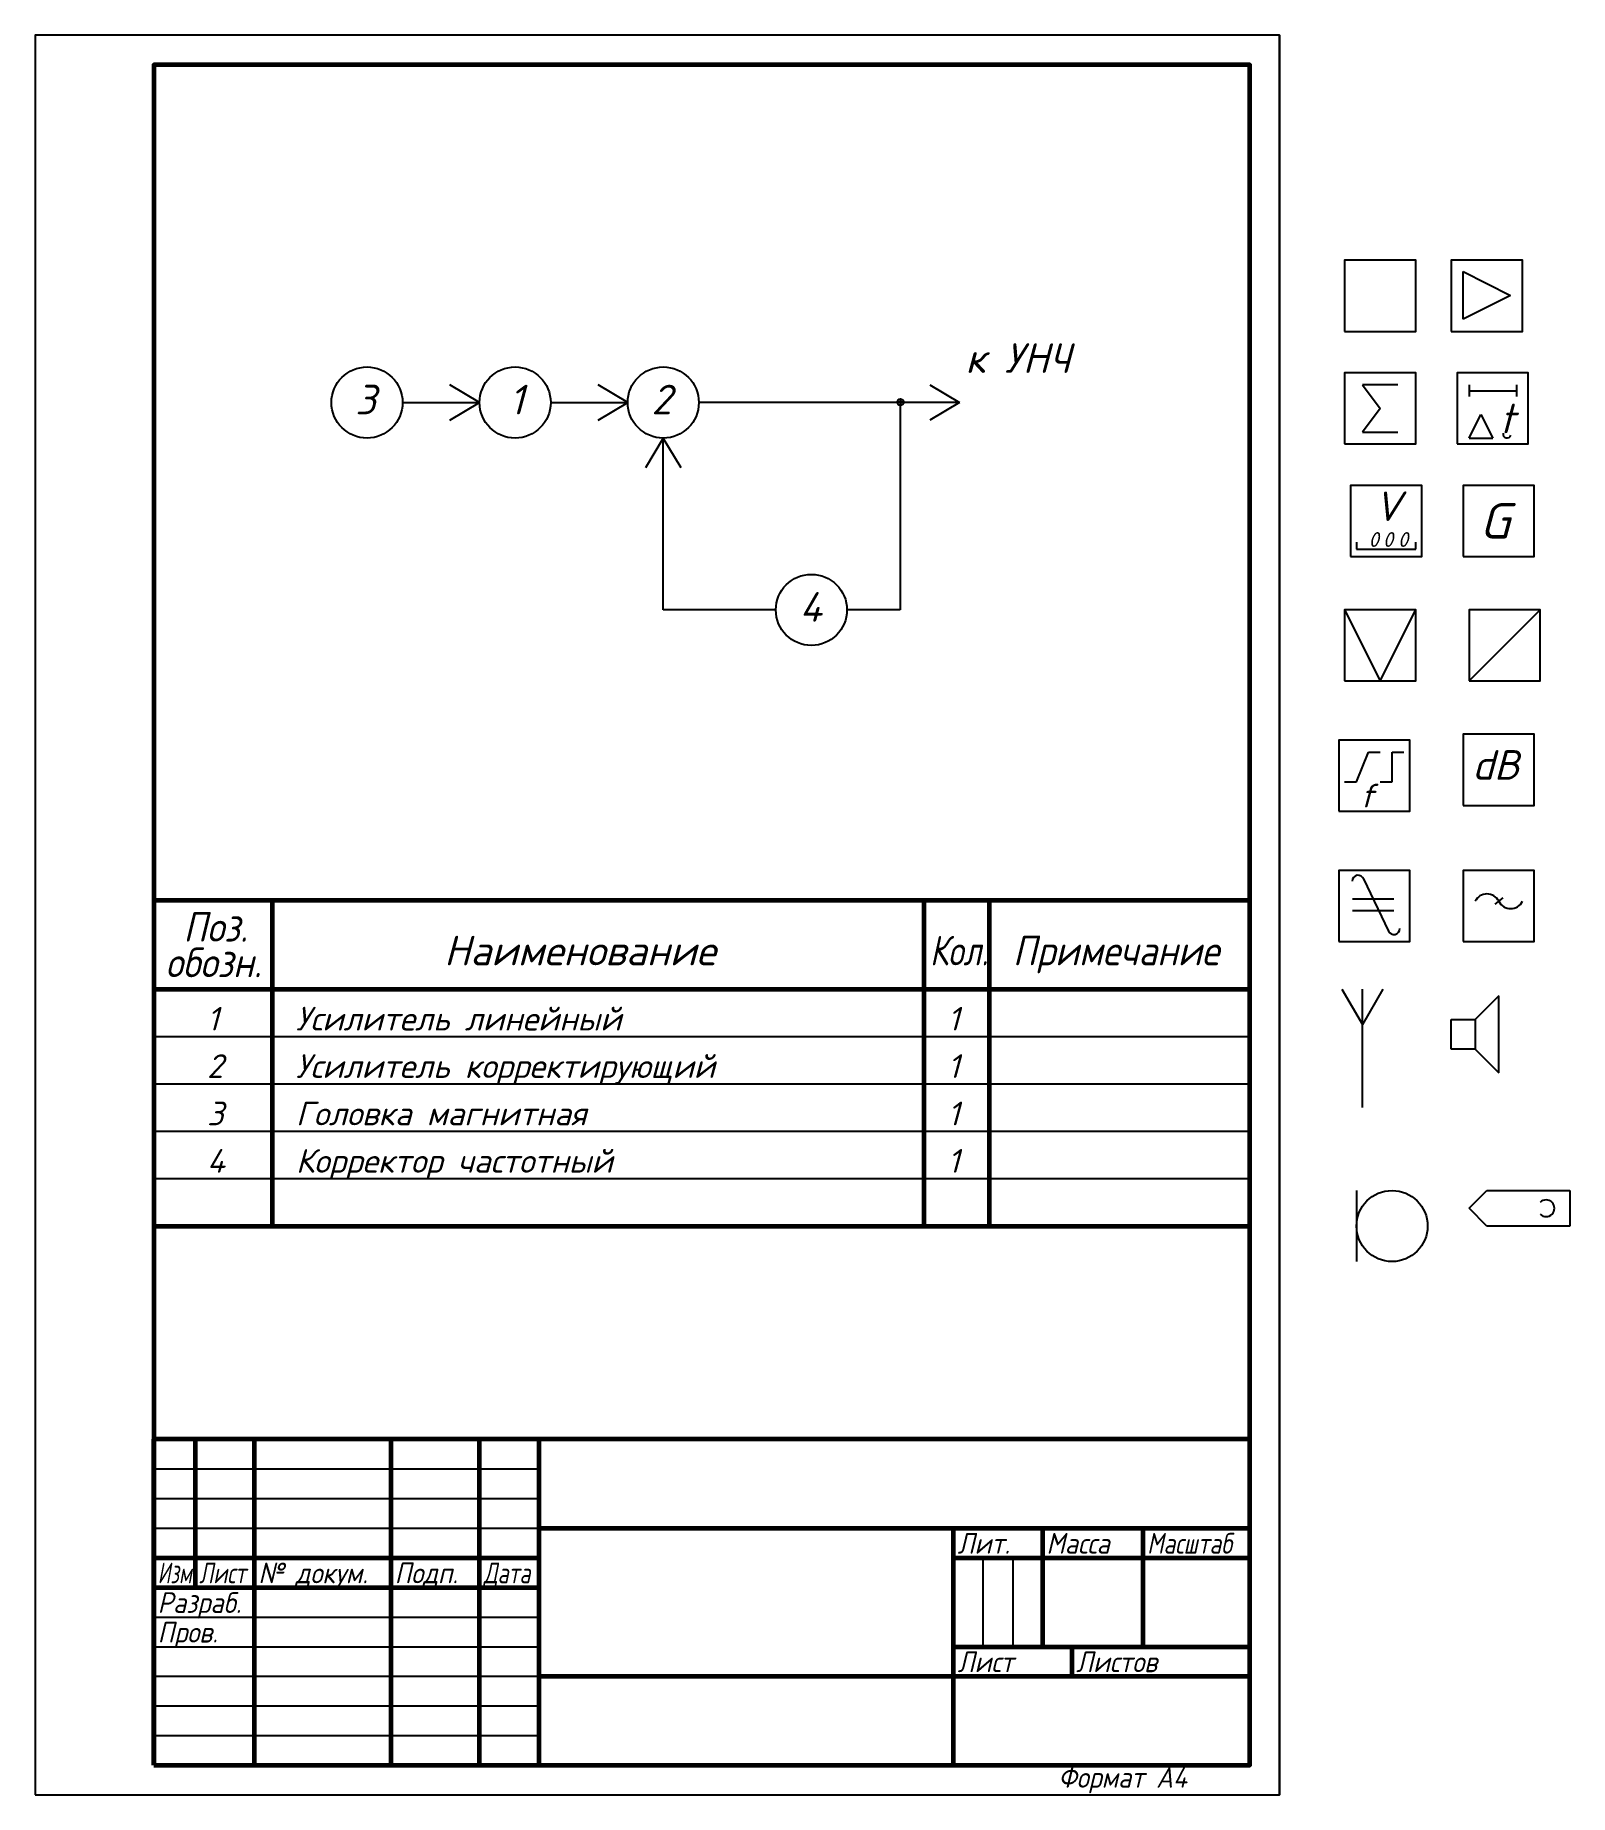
# Model space of a CAD drawing. Header units: millimetres. Extents: x 0 to 259, y 0 to 297.
import ezdxf

# ---------------------------------------------------------------- set-up
doc = ezdxf.new("R2010")
doc.units = ezdxf.units.MM
doc.header["$LTSCALE"] = 0.5
doc.layers.get('Defpoints').update_dxf_attribs({"color": 5})
doc.styles.get("Standard").update_dxf_attribs({"font": 'isocpeui.ttf', "width": 0.9})

# ---------------------------------------------------------------- blocks, each defined once
blk = doc.blocks.new('Ugo1')
at = {"lineweight": -3}
blk.add_lwpolyline([(0, -6), (12, -6), (12, 6), (0, 6)], close=True, dxfattribs=at)
blk = doc.blocks.new('Ugo2')
at = {"lineweight": -3}
for p, q in [((2, -3.91), (2, 4.09)), ((2, 4.09), (10, 0.09)), ((10, 0.09), (2, -3.91))]:
    blk.add_line(p, q, dxfattribs=at)
blk.add_lwpolyline([(0, -6), (12, -6), (12, 6), (0, 6)], close=True, dxfattribs=at)
blk = doc.blocks.new('Ugo3')
at = {"lineweight": -3}
for p, q in [((9, 4), (3, 4)), ((3, 4), (6, 0)), ((6, 0), (3, -4)), ((3, -4), (9, -4))]:
    blk.add_line(p, q, dxfattribs=at)
blk.add_lwpolyline([(0, -6), (12, -6), (12, 6), (0, 6)], close=True, dxfattribs=at)
blk = doc.blocks.new('Ugo4')
at = {"lineweight": -3}
for p, q in [((2, 4), (2, 2)), ((2, 3), (10, 3)), ((10, 4), (10, 2)), ((2, -5), (4, -1)), ((4, -1), (6, -5)), ((2, -5), (6, -5))]:
    blk.add_line(p, q, dxfattribs=at)
blk.add_lwpolyline([(0, -6), (12, -6), (12, 6), (0, 6)], close=True, dxfattribs=at)
blk.add_arc((8.42, -4.29), 0.696, 170.1237, 339.9969, dxfattribs=at)
blk.add_text('t', height=5, dxfattribs=at).set_placement((7.18, -4.18))
blk = doc.blocks.new('Ugo5')
at = {"lineweight": -3}
for p, q in [((1, -3.59), (1, -4.78)), ((1, -4.78), (11, -4.78)), ((11, -4.78), (11, -3.59))]:
    blk.add_line(p, q, dxfattribs=at)
blk.add_lwpolyline([(0, -6), (12, -6), (12, 6), (0, 6)], close=True, dxfattribs=at)
for s, height, p in [('V', 5, (4, 0)), ('0', 2.5, (3.05, -4.37)), ('0', 2.5, (5.46, -4.37)), ('0', 2.5, (8, -4.37))]:
    blk.add_text(s, height=height, dxfattribs=at).set_placement(p)
blk = doc.blocks.new('Ugo6')
at = {"lineweight": -3}
blk.add_lwpolyline([(0, -6), (12, -6), (12, 6), (0, 6)], close=True, dxfattribs=at)
blk.add_text('G', height=6, dxfattribs=at).set_placement((2.78, -2.98))
blk = doc.blocks.new('Ugo7')
at = {"lineweight": -3}
for p, q in [((0, 6), (6, -6)), ((6, -6), (12, 6))]:
    blk.add_line(p, q, dxfattribs=at)
blk.add_lwpolyline([(0, -6), (12, -6), (12, 6), (0, 6)], close=True, dxfattribs=at)
blk = doc.blocks.new('Ugo8')
at = {"lineweight": -3}
blk.add_line((0, -6), (12, 6), dxfattribs=at)
blk.add_lwpolyline([(0, -6), (12, -6), (12, 6), (0, 6)], close=True, dxfattribs=at)
blk = doc.blocks.new('Ugo9')
at = {"lineweight": -3}
for p, q in [((3, -1), (5, 4)), ((5, 4), (7, 4)), ((9, -1), (9, 4)), ((9, 4), (11, 4)), ((1, -1), (3, -1)), ((7, -1), (9, -1))]:
    blk.add_line(p, q, dxfattribs=at)
blk.add_lwpolyline([(0, -6), (12, -6), (12, 6), (0, 6)], close=True, dxfattribs=at)
blk.add_text('f', height=4, dxfattribs=at).set_placement((3.54, -5.35))
blk = doc.blocks.new('Ugo10')
at = {"lineweight": -3}
blk.add_lwpolyline([(0, -6), (12, -6), (12, 6), (0, 6)], close=True, dxfattribs=at)
blk.add_text('dB', height=5, dxfattribs=at).set_placement((1.52, -1.67))
blk = doc.blocks.new('Ugo11')
at = {"lineweight": -3}
for p, q in [((4.19, 4.59), (8.41, -4.23)), ((2.31, 1.21), (9.31, 1.21)), ((9.31, -0.79), (2.31, -0.79))]:
    blk.add_line(p, q, dxfattribs=at)
blk.add_lwpolyline([(0, -6), (12, -6), (12, 6), (0, 6)], close=True, dxfattribs=at)
for centre, start, end in [((3.27, 4.21), 19.1958, 180), ((9.31, -3.79), 205.3566, 0)]:
    blk.add_arc(centre, 1, start, end, dxfattribs=at)
blk = doc.blocks.new('Ugo12')
at = {"lineweight": -3}
blk.add_line((6.71, 1.37), (5.35, 0.31), dxfattribs=at)
blk.add_lwpolyline([(0, -6), (12, -6), (12, 6), (0, 6)], close=True, dxfattribs=at)
for centre, start, end in [((4.02, -0.19), 26.5651, 153.4349), ((8.02, 1.81), 206.5651, 333.4349)]:
    blk.add_arc(centre, 2.24, start, end, dxfattribs=at)
blk = doc.blocks.new('Ugo13')
at = {"lineweight": -3}
for p, q in [((-3.46, 19.99), (0, 14)), ((0, 0), (0, 20)), ((3.44, 19.96), (0, 14))]:
    blk.add_line(p, q, dxfattribs=at)
blk = doc.blocks.new('Ugo14')
at = {"lineweight": -3}
for p, q in [((8, 6.86), (4, 2.86)), ((8, -6.14), (8, 6.86)), ((0, -2.14), (0, 2.86)), ((0, 2.86), (4, 2.86)), ((4, 2.86), (4, -2.14)), ((4, -2.14), (0, -2.14)), ((4, -2.14), (8, -6.14))]:
    blk.add_line(p, q, dxfattribs=at)
blk = doc.blocks.new('Ugo15')
at = {"lineweight": -3}
blk.add_line((0, 6), (0, -6), dxfattribs=at)
blk.add_circle((6, 0), 6, dxfattribs=at)
blk = doc.blocks.new('Ugo16')
at = {"lineweight": -3}
for p, q in [((-17, 0), (-14, 3)), ((-14, 3), (0, 3)), ((0, 3), (0, -3)), ((-14, -3), (-17, 0)), ((0, -3), (-14, -3))]:
    blk.add_line(p, q, dxfattribs=at)
blk.add_arc((-4, 0), 1.41, 225, 135, dxfattribs=at)
blk = doc.blocks.new('UZEL')
for p, q in [((0.02, 0.06), (-0.55, 0.06)), ((-0.49, 0.06), (0.02, 0.06)), ((0.02, 0.06), (0.02, 0.62)), ((0.02, 0.49), (0.02, 0.06)), ((0.02, 0.06), (0.52, 0.06)), ((0.02, 0.06), (0.02, -0.53)), ((0.52, 0.06), (0.02, 0.06))]:
    blk.add_line(p, q)
blk.add_circle((0.02, 0.06), 0.554)

msp = doc.modelspace()

# ---------------------------------------------------------------- linework, layer by layer
msp.add_line((210, 297), (210, 0))
at = {"color": 7, "linetype": 'Continuous', "lineweight": -3}
for p, q in [((75, 235), (70, 238)), ((100, 235), (95, 238)), ((151, 238), (156, 235)), ((62, 235), (75, 235)), ((70, 232), (75, 235)), ((87, 235), (100, 235)), ((95, 232), (100, 235)), ((156, 235), (112, 235)), ((146, 235), (146, 200)), ((156, 235), (151, 232)), ((106, 229), (103, 224)), ((106, 200), (106, 229)), ((109, 224), (106, 229)), ((125, 200), (106, 200)), ((146, 200), (137, 200)), ((20, 128), (205, 128)), ((20, 120), (205, 120)), ((20, 112), (205, 112)), ((20, 104), (205, 104)), ((20, 55), (85, 55)), ((20, 50), (85, 50)), ((20, 45), (85, 45)), ((160, 25), (160, 40)), ((165, 40), (165, 25)), ((20, 30), (85, 30)), ((20, 25), (85, 25)), ((20, 20), (85, 20)), ((20, 15), (85, 15)), ((20, 10), (85, 10))]:
    msp.add_line(p, q, dxfattribs=at)
at = {"color": 7, "linetype": 'Continuous', "lineweight": 60}
for p, q in [((20, 151), (205, 151)), ((40, 151), (40, 96)), ((150, 151), (150, 96)), ((161, 151), (161, 96)), ((20, 136), (205, 136)), ((20, 96), (205, 96)), ((205, 60), (20, 60)), ((20, 5), (20, 60)), ((27, 60), (27, 35)), ((37, 5), (37, 60)), ((60, 60), (60, 5)), ((75, 5), (75, 60)), ((85, 60), (85, 5)), ((85, 45), (205, 45)), ((155, 5), (155, 45)), ((170, 45), (170, 25)), ((187, 25), (187, 45)), ((20, 40), (85, 40)), ((155, 40), (205, 40)), ((20, 35), (85, 35)), ((155, 25), (205, 25)), ((175, 20), (175, 25)), ((85, 20), (205, 20))]:
    msp.add_line(p, q, dxfattribs=at)
at = {"color": 7, "linetype": 'Continuous'}
msp.add_line((155, 45), (155, 40), dxfattribs=at)
at = {"color": 7, "linetype": 'Continuous', "lineweight": 60}
msp.add_lwpolyline([(20, 5), (205, 5), (205, 292), (20, 292)], close=True, dxfattribs=at)
at = {"color": 7, "linetype": 'Continuous', "lineweight": -3}
for centre in [(56, 235), (81, 235), (106, 235), (131, 200)]:
    msp.add_circle(centre, 6, dxfattribs=at)
at = {"layer": 'Defpoints'}
msp.add_lwpolyline([(0, 0), (210, 0), (210, 297), (0, 297)], close=True, dxfattribs=at)

# ---------------------------------------------------------------- block references
for name, p in [('Ugo1', (221, 253)), ('Ugo2', (239, 253)), ('Ugo3', (221, 234)), ('Ugo4', (240, 234)), ('Ugo5', (222, 215)), ('Ugo6', (241, 215)), ('Ugo7', (221, 194)), ('Ugo8', (242, 194)), ('Ugo10', (241, 173)), ('Ugo9', (220, 172)), ('Ugo11', (220, 150)), ('Ugo12', (241, 150)), ('Ugo13', (224, 116)), ('Ugo14', (239, 128)), ('Ugo15', (223, 96)), ('Ugo16', (259, 99))]:
    msp.add_blockref(name, p)
at = {"color": 7, "linetype": 'Continuous', "lineweight": -3}
msp.add_blockref('UZEL', (146, 235), dxfattribs=at)

# ---------------------------------------------------------------- texts
for s, height, p in [('к УНЧ', 5, (157, 240)), ('3', 5, (54, 233)), ('1', 5, (80, 233)), ('2', 5, (104, 233)), ('4', 5, (129, 198)), ('Наименование', 5, (69, 140)), ('1', 4, (29, 129)), ('Усилитель линейный', 4, (44, 129)), ('1', 4, (154, 129)), ('2', 4, (29, 121)), ('Усилитель корректирующий', 4, (44, 121)), ('1', 4, (154, 121)), ('3', 4, (29, 113)), ('Головка магнитная', 4, (44, 113)), ('1', 4, (154, 113)), ('4', 4, (29, 105)), ('Корректор частотный', 4, (44, 105)), ('1', 4, (154, 105))]:
    msp.add_text(s, height=height, dxfattribs=at).set_placement(p)
for s, height, width, p in [('Поз.', 5, 0.9, (25, 144)), ('обозн.', 5, 0.9, (22, 138)), ('Кол.', 5, 0.8, (151, 140)), ('Примечание', 5, 0.9, (165, 140)), ('Лит.', 3.5, 0.9, (155.67, 40.7)), ('Масса', 3.5, 0.9, (170.67, 40.7)), ('Масштаб', 3.5, 0.8, (187.67, 40.7)), ('Изм.', 3.5, 0.7, (20.67, 35.7)), ('Лист', 3.5, 0.75, (27.67, 35.7)), ('№ докум.', 3.5, 0.9, (37.67, 35.7)), ('Подп.', 3.5, 0.9, (60.67, 35.7)), ('Дата', 3.5, 0.75, (75.67, 35.7)), ('Разраб.', 3.5, 0.9, (20.67, 30.7)), ('Пров.', 3.5, 0.9, (20.67, 25.7)), ('Лист', 3.5, 0.9, (155.67, 20.7)), ('Листов', 3.5, 0.9, (175.67, 20.7))]:
    msp.add_text(s, height=height, dxfattribs=dict(at, width=width)).set_placement(p)
at = {"color": 7, "linetype": 'Continuous', "lineweight": 70, "width": 0.9}
msp.add_text('Формат А4', height=3.5, dxfattribs=at).set_placement((172.66, 1.2))

doc.saveas('drawing.dxf')
